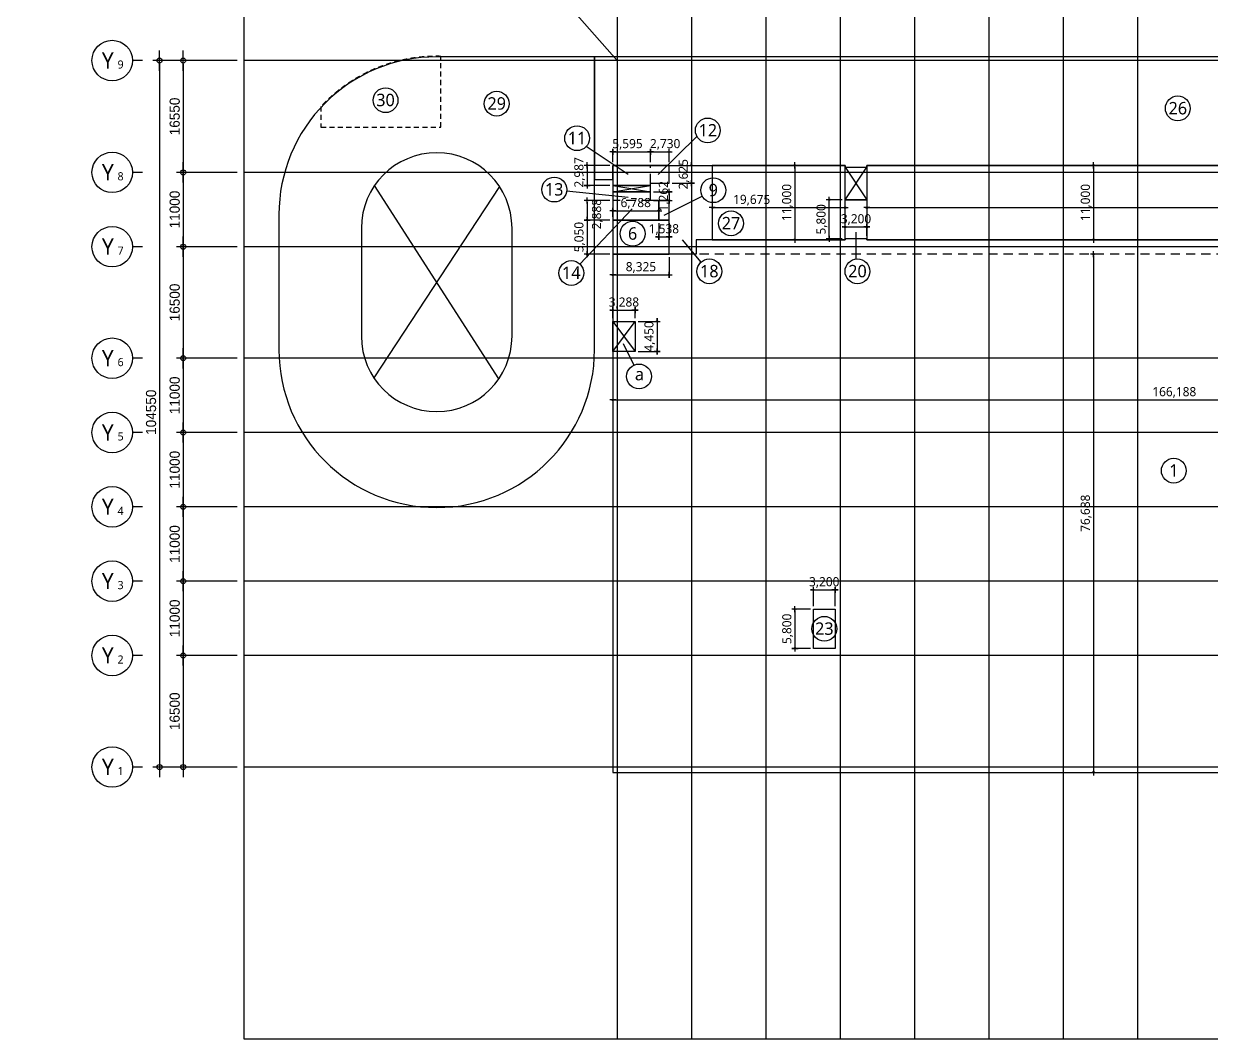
# Model space of a CAD drawing. Header units: millimetres. Extents: x 6000 to 1943854, y 3300 to 446500.
# Drawn here: x 662800 to 838541, y 202146 to 352427 of the extents above; entities that cross this region are included whole.
import ezdxf
from ezdxf.enums import TextEntityAlignment as Align

# ---------------------------------------------------------------- set-up
doc = ezdxf.new("R2010")
doc.units = ezdxf.units.MM
for name, pattern in [('-HID', [2.5, 1.5, -1]), ('CEN', [62, 60, -1, 0, -1]), ('HID', [2.5, 1.5, -1])]:
    doc.linetypes.add(name, pattern=pattern)
doc.layers.get('DEFPOINTS').update_dxf_attribs({"color": 171})
for name, color, linetype in [('AREA 99 - 건축면적', 60, 'Continuous'), ('AREA-빼는 면적', 7, 'Continuous'), ('AREABOUNDARY_H', 4, 'HID'), ('AREALINE', 1, 'Continuous'), ('AREATEXT', 7, 'Continuous'), ('CEN(ST)', 12, 'CEN'), ('dim0', 7, 'Continuous'), ('NDIM', 7, 'Continuous'), ('SYM(AXIS)', 7, 'Continuous'), ('TEXT(AXIS)', 2, 'Continuous')]:
    doc.layers.add(name, color=color, linetype=linetype)
doc.styles.add('CGS', font='cgse', dxfattribs={"bigfont": 'cgs'})
doc.styles.add('나눔고딕 Se', font='NanumGothic.ttf')
doc.styles.add('나눔바른고딕', font='NanumBarunGothic.ttf')
doc.dimstyles.new('A1-100', dxfattribs={"dimtxt": 3, "dimasz": 1, "dimexe": 2, "dimexo": 2, "dimgap": 1, "dimtad": 1, "dimdec": 0, "dimzin": 12, "dimdsep": 46, "dimlunit": 6, "dimtxsty": '나눔고딕 Se', "dimblk1": 'DIMDOT', "dimblk2": 'DIMDOT', "dimsah": 1, "dimcen": -1, "dimdle": 2, "dimclrd": 256, "dimclre": 256, "dimclrt": 3, "dimadec": 0, "dimazin": 0, "dimtfac": 1, "dimtdec": 0, "dimtix": 1, "dimtmove": 2, "dimatfit": 3, "dimldrblk": 'DIMDOT', "dimfxl": 1, "dimtvp": 1, "dimtolj": 1, "dimtzin": 12, "dimlwd": -1, "dimlwe": -1, "dimarcsym": 0})
doc.dimstyles.new('NDIM 1200', dxfattribs={"dimscale": 500, "dimtxt": 3, "dimasz": 1, "dimexe": 2, "dimexo": 2, "dimgap": 1, "dimtad": 1, "dimdec": 0, "dimdsep": 46, "dimtxsty": 'CGS', "dimblk": 'DOT0', "dimcen": 1, "dimdle": 8, "dimclrd": 2, "dimclre": 2, "dimclrt": 2, "dimadec": 0, "dimazin": 0, "dimtfac": 1, "dimtdec": 0, "dimtix": 1, "dimtmove": 2, "dimatfit": 3, "dimldrblk": 'DOT0', "dimfxl": 1, "dimtolj": 1, "dimtzin": 0, "dimlwd": -1, "dimlwe": -1, "dimarcsym": 0})

# ---------------------------------------------------------------- blocks, each defined once
blk = doc.blocks.new('DOT0')
blk.add_line((-3, 0), (3, 0))
at = {"color": 6}
blk.add_circle((0, 0), 0.75, dxfattribs=at)
blk = doc.blocks.new('*D8')
at = {"layer": 'DEFPOINTS', "color": 0, "ltscale": 0.4, "transparency": 16777216}
for p in [(1029098, 550076), (1016598, 445526), (1029098, 445526)]:
    blk.add_point(p, dxfattribs=at)
at = {"layer": 'NDIM', "ltscale": 0.4, "transparency": 16777216}
for p, q in [((1028098, 550076), (1015598, 550076)), ((1016598, 549576), (1016598, 446026)), ((1028098, 445526), (1015598, 445526))]:
    blk.add_line(p, q, dxfattribs=at)
at = {"layer": 'NDIM', "ltscale": 0.4, "transparency": 16777216, "xscale": 500, "yscale": 500, "zscale": 500}
for p, rotation in [((1016598, 550076), 90), ((1016598, 445526), 270)]:
    blk.add_blockref('DOT0', p, dxfattribs=dict(at, rotation=rotation))
at = {"layer": 'NDIM', "ltscale": 0.4, "transparency": 16777216, "insert": (1015348, 498026), "char_height": 1500, "attachment_point": 5, "rotation": 90, "style": 'CGS'}
blk.add_mtext('\\A1;104550', dxfattribs=at)
blk = doc.blocks.new('A$C2F20087E')
at = {"layer": 'SYM(AXIS)'}
blk.add_line((600, 0), (600, 300), dxfattribs=at)
blk.add_circle((600, 900), 600, dxfattribs=at)
blk = doc.blocks.new('*D24')
at = {"layer": 'DEFPOINTS', "color": 0, "ltscale": 0.4, "transparency": 16777216}
for p in [(1029098, 462026), (1020098, 445526), (1029098, 445526)]:
    blk.add_point(p, dxfattribs=at)
at = {"layer": 'NDIM', "ltscale": 0.4, "transparency": 16777216}
for p, q in [((1028098, 462026), (1019098, 462026)), ((1020098, 461526), (1020098, 446026)), ((1028098, 445526), (1019098, 445526))]:
    blk.add_line(p, q, dxfattribs=at)
at = {"layer": 'NDIM', "ltscale": 0.4, "transparency": 16777216, "xscale": 500, "yscale": 500, "zscale": 500}
for p, rotation in [((1020098, 462026), 90), ((1020098, 445526), 270)]:
    blk.add_blockref('DOT0', p, dxfattribs=dict(at, rotation=rotation))
at = {"layer": 'NDIM', "ltscale": 0.4, "transparency": 16777216, "insert": (1018848, 453776), "char_height": 1500, "attachment_point": 5, "rotation": 90, "style": 'CGS'}
blk.add_mtext('\\A1;16500', dxfattribs=at)
blk = doc.blocks.new('*D25')
at = {"layer": 'DEFPOINTS', "color": 0, "ltscale": 0.4, "transparency": 16777216}
for p in [(1029098, 473026), (1020098, 462026), (1029098, 462026)]:
    blk.add_point(p, dxfattribs=at)
at = {"layer": 'NDIM', "ltscale": 0.4, "transparency": 16777216}
for p, q in [((1028098, 473026), (1019098, 473026)), ((1020098, 472526), (1020098, 462526)), ((1028098, 462026), (1019098, 462026))]:
    blk.add_line(p, q, dxfattribs=at)
at = {"layer": 'NDIM', "ltscale": 0.4, "transparency": 16777216, "xscale": 500, "yscale": 500, "zscale": 500}
for p, rotation in [((1020098, 473026), 90), ((1020098, 462026), 270)]:
    blk.add_blockref('DOT0', p, dxfattribs=dict(at, rotation=rotation))
at = {"layer": 'NDIM', "ltscale": 0.4, "transparency": 16777216, "insert": (1018848, 467526), "char_height": 1500, "attachment_point": 5, "rotation": 90, "style": 'CGS'}
blk.add_mtext('\\A1;11000', dxfattribs=at)
blk = doc.blocks.new('*D26')
at = {"layer": 'DEFPOINTS', "color": 0, "ltscale": 0.4, "transparency": 16777216}
for p in [(1029098, 484026), (1020098, 473026), (1029098, 473026)]:
    blk.add_point(p, dxfattribs=at)
at = {"layer": 'NDIM', "ltscale": 0.4, "transparency": 16777216}
for p, q in [((1028098, 484026), (1019098, 484026)), ((1020098, 483526), (1020098, 473526)), ((1028098, 473026), (1019098, 473026))]:
    blk.add_line(p, q, dxfattribs=at)
at = {"layer": 'NDIM', "ltscale": 0.4, "transparency": 16777216, "xscale": 500, "yscale": 500, "zscale": 500}
for p, rotation in [((1020098, 484026), 90), ((1020098, 473026), 270)]:
    blk.add_blockref('DOT0', p, dxfattribs=dict(at, rotation=rotation))
at = {"layer": 'NDIM', "ltscale": 0.4, "transparency": 16777216, "insert": (1018848, 478526), "char_height": 1500, "attachment_point": 5, "rotation": 90, "style": 'CGS'}
blk.add_mtext('\\A1;11000', dxfattribs=at)
blk = doc.blocks.new('*D27')
at = {"layer": 'DEFPOINTS', "color": 0, "ltscale": 0.4, "transparency": 16777216}
for p in [(1029098, 495026), (1020098, 484026), (1029098, 484026)]:
    blk.add_point(p, dxfattribs=at)
at = {"layer": 'NDIM', "ltscale": 0.4, "transparency": 16777216}
for p, q in [((1028098, 495026), (1019098, 495026)), ((1020098, 494526), (1020098, 484526)), ((1028098, 484026), (1019098, 484026))]:
    blk.add_line(p, q, dxfattribs=at)
at = {"layer": 'NDIM', "ltscale": 0.4, "transparency": 16777216, "xscale": 500, "yscale": 500, "zscale": 500}
for p, rotation in [((1020098, 495026), 90), ((1020098, 484026), 270)]:
    blk.add_blockref('DOT0', p, dxfattribs=dict(at, rotation=rotation))
at = {"layer": 'NDIM', "ltscale": 0.4, "transparency": 16777216, "insert": (1018848, 489526), "char_height": 1500, "attachment_point": 5, "rotation": 90, "style": 'CGS'}
blk.add_mtext('\\A1;11000', dxfattribs=at)
blk = doc.blocks.new('*D28')
at = {"layer": 'DEFPOINTS', "color": 0, "ltscale": 0.4, "transparency": 16777216}
for p in [(1029098, 506026), (1020098, 495026), (1029098, 495026)]:
    blk.add_point(p, dxfattribs=at)
at = {"layer": 'NDIM', "ltscale": 0.4, "transparency": 16777216}
for p, q in [((1028098, 506026), (1019098, 506026)), ((1020098, 505526), (1020098, 495526)), ((1028098, 495026), (1019098, 495026))]:
    blk.add_line(p, q, dxfattribs=at)
at = {"layer": 'NDIM', "ltscale": 0.4, "transparency": 16777216, "xscale": 500, "yscale": 500, "zscale": 500}
for p, rotation in [((1020098, 506026), 90), ((1020098, 495026), 270)]:
    blk.add_blockref('DOT0', p, dxfattribs=dict(at, rotation=rotation))
at = {"layer": 'NDIM', "ltscale": 0.4, "transparency": 16777216, "insert": (1018848, 500526), "char_height": 1500, "attachment_point": 5, "rotation": 90, "style": 'CGS'}
blk.add_mtext('\\A1;11000', dxfattribs=at)
blk = doc.blocks.new('*D29')
at = {"layer": 'DEFPOINTS', "color": 0, "ltscale": 0.4, "transparency": 16777216}
for p in [(1029098, 522526), (1020098, 506026), (1029098, 506026)]:
    blk.add_point(p, dxfattribs=at)
at = {"layer": 'NDIM', "ltscale": 0.4, "transparency": 16777216}
for p, q in [((1028098, 522526), (1019098, 522526)), ((1020098, 522026), (1020098, 506526)), ((1028098, 506026), (1019098, 506026))]:
    blk.add_line(p, q, dxfattribs=at)
at = {"layer": 'NDIM', "ltscale": 0.4, "transparency": 16777216, "xscale": 500, "yscale": 500, "zscale": 500}
for p, rotation in [((1020098, 522526), 90), ((1020098, 506026), 270)]:
    blk.add_blockref('DOT0', p, dxfattribs=dict(at, rotation=rotation))
at = {"layer": 'NDIM', "ltscale": 0.4, "transparency": 16777216, "insert": (1018848, 514276), "char_height": 1500, "attachment_point": 5, "rotation": 90, "style": 'CGS'}
blk.add_mtext('\\A1;16500', dxfattribs=at)
blk = doc.blocks.new('*D30')
at = {"layer": 'DEFPOINTS', "color": 0, "ltscale": 0.4, "transparency": 16777216}
for p in [(1029098, 533526), (1020098, 522526), (1029098, 522526)]:
    blk.add_point(p, dxfattribs=at)
at = {"layer": 'NDIM', "ltscale": 0.4, "transparency": 16777216}
for p, q in [((1028098, 533526), (1019098, 533526)), ((1020098, 533026), (1020098, 523026)), ((1028098, 522526), (1019098, 522526))]:
    blk.add_line(p, q, dxfattribs=at)
at = {"layer": 'NDIM', "ltscale": 0.4, "transparency": 16777216, "xscale": 500, "yscale": 500, "zscale": 500}
for p, rotation in [((1020098, 533526), 90), ((1020098, 522526), 270)]:
    blk.add_blockref('DOT0', p, dxfattribs=dict(at, rotation=rotation))
at = {"layer": 'NDIM', "ltscale": 0.4, "transparency": 16777216, "insert": (1018848, 528026), "char_height": 1500, "attachment_point": 5, "rotation": 90, "style": 'CGS'}
blk.add_mtext('\\A1;11000', dxfattribs=at)
blk = doc.blocks.new('*D31')
at = {"layer": 'DEFPOINTS', "color": 0, "ltscale": 0.4, "transparency": 16777216}
for p in [(1029098, 550076), (1020098, 533526), (1029098, 533526)]:
    blk.add_point(p, dxfattribs=at)
at = {"layer": 'NDIM', "ltscale": 0.4, "transparency": 16777216}
for p, q in [((1028098, 550076), (1019098, 550076)), ((1020098, 549576), (1020098, 534026)), ((1028098, 533526), (1019098, 533526))]:
    blk.add_line(p, q, dxfattribs=at)
at = {"layer": 'NDIM', "ltscale": 0.4, "transparency": 16777216, "xscale": 500, "yscale": 500, "zscale": 500}
for p, rotation in [((1020098, 550076), 90), ((1020098, 533526), 270)]:
    blk.add_blockref('DOT0', p, dxfattribs=dict(at, rotation=rotation))
at = {"layer": 'NDIM', "ltscale": 0.4, "transparency": 16777216, "insert": (1018848, 541801), "char_height": 1500, "attachment_point": 5, "rotation": 90, "style": 'CGS'}
blk.add_mtext('\\A1;16550', dxfattribs=at)
blk = doc.blocks.new('sdnjknfdfggfh')
at = {"layer": 'AREA 99 - 건축면적', "color": 2}
for points in [[(1357365, -136616), (1357365, -156616, 1), (1404065, -156616), (1404065, -113266), (1380715, -113266, 0.4142136)], [(1369565, -154617, 0.9999994), (1391865, -154616), (1391865, -138616, 1), (1369565, -138616), (1369565, -154616)]]:
    blk.add_lwpolyline(points, format="xyb", close=True, dxfattribs=at)
at = {"layer": 'AREA 99 - 건축면적', "color": 2, "linetype": '-HID', "ltscale": 500}
blk.add_lwpolyline([(1381340, -123691), (1381340, -113200, 0.2141057), (1363590, -120613), (1363590, -123691)], format="xyb", close=True, dxfattribs=at)
at = {"layer": 'AREA 99 - 건축면적', "color": 2}
for points in [[(1573902, -120504), (1571777, -120504), (1571777, -113266), (1404065, -113266), (1404065, -131416), (1406777, -131416), (1406777, -129329), (1441165, -129329), (1441165, -129616), (1444365, -129616), (1444365, -129329), (1571777, -129329), (1571777, -123579), (1573902, -123579)], [(1415102, -129329), (1406777, -129329), (1406777, -132316), (1412372, -132316), (1412372, -131954), (1415102, -131954)], [(1419115, -142466), (1415102, -142466), (1415102, -134529), (1412372, -134529), (1412372, -131954), (1415102, -131954), (1415102, -129329), (1421490, -129329), (1421490, -140329), (1419115, -140329)], [(1421490, -140329), (1441165, -140329), (1441165, -129329), (1421490, -129329)], [(1444365, -140329), (1571777, -140329), (1571777, -129329), (1444365, -129329)], [(1413565, -134529), (1412372, -134529), (1412372, -133266), (1406777, -133266), (1406777, -137416), (1413565, -137416)], [(1413565, -137416), (1415102, -137416), (1415102, -134529), (1413565, -134529)], [(1441165, -134416), (1444365, -134416), (1444365, -140216), (1441165, -140216)], [(1406777, -142466), (1415102, -142466), (1415102, -137416), (1406777, -137416)], [(1444365, -140329), (1444365, -140216), (1441165, -140216), (1441165, -140329), (1419115, -140329), (1419115, -142466), (1406777, -142466), (1406777, -219154), (1572965, -219154), (1572965, -208666), (1580040, -208666), (1580040, -156516), (1574290, -156516), (1574290, -149916), (1580040, -149916), (1580040, -142466), (1571715, -142466), (1571715, -140329)], [(1439665, -200816), (1436465, -200816), (1436465, -195016), (1439665, -195016)]]:
    blk.add_lwpolyline(points, close=True, dxfattribs=at)
at = {"layer": 'AREA-빼는 면적', "color": 3}
for points in [[(1444365, -134416), (1441165, -134416), (1441165, -129616), (1444365, -129616)], [(1406777, -133266), (1412372, -133266), (1412372, -132316), (1406777, -132316)]]:
    blk.add_lwpolyline(points, close=True, dxfattribs=at)
at = {"layer": 'AREA-빼는 면적', "color": 1}
for points in [[(1441165, -129616), (1444365, -134416)], [(1441165, -134416), (1444365, -129616)], [(1390017, -132469), (1371412, -160764)], [(1389903, -160933), (1371526, -132300)], [(1406777, -132316), (1412372, -133266)], [(1406777, -133266), (1412372, -132316)]]:
    blk.add_lwpolyline(points, dxfattribs=at)
blk = doc.blocks.new('DIMDOT')
at = {"linetype": 'Continuous'}
for p, q in [((-2, 0), (2, 0)), ((0, -2), (0, 2))]:
    blk.add_line(p, q, dxfattribs=at)
for radius in [0.5, 0.25]:
    blk.add_circle((0, 0), radius, dxfattribs=at)
blk = doc.blocks.new('*D135')
at = {"layer": 'DEFPOINTS', "color": 0, "transparency": 16777216}
for p in [(1439665, -192156), (1436465, -195016), (1439665, -195016)]:
    blk.add_point(p, dxfattribs=at)
at = {"layer": 'dim0', "transparency": 16777216}
for p, q in [((1436240, -192156), (1436015, -192156)), ((1436465, -194566), (1436465, -191706)), ((1436465, -192156), (1439665, -192156)), ((1439665, -194566), (1439665, -191706)), ((1439890, -192156), (1440115, -192156))]:
    blk.add_line(p, q, dxfattribs=at)
at = {"layer": 'dim0', "transparency": 16777216, "xscale": 225, "yscale": 225, "zscale": 225}
blk.add_blockref('DIMDOT', (1436465, -192156), dxfattribs=at)
at = {"layer": 'dim0', "transparency": 16777216, "xscale": 225, "yscale": 225, "zscale": 225, "rotation": 180}
blk.add_blockref('DIMDOT', (1439665, -192156), dxfattribs=at)
at = {"layer": 'dim0', "color": 3, "transparency": 16777216, "insert": (1438065, -191066), "char_height": 1350, "attachment_point": 5, "style": '나눔고딕 Se'}
blk.add_mtext('\\A1;3,200', dxfattribs=at)
blk = doc.blocks.new('*D136')
at = {"layer": 'DEFPOINTS', "color": 0, "transparency": 16777216}
for p in [(1436465, -195016), (1433738, -200816), (1436465, -200816)]:
    blk.add_point(p, dxfattribs=at)
at = {"layer": 'dim0', "transparency": 16777216}
for p, q in [((1436015, -195016), (1433288, -195016)), ((1433738, -195241), (1433738, -200591)), ((1436015, -200816), (1433288, -200816))]:
    blk.add_line(p, q, dxfattribs=at)
at = {"layer": 'dim0', "transparency": 16777216, "xscale": 225, "yscale": 225, "zscale": 225}
for p, rotation in [((1433738, -195016), 90), ((1433738, -200816), 270)]:
    blk.add_blockref('DIMDOT', p, dxfattribs=dict(at, rotation=rotation))
at = {"layer": 'dim0', "color": 3, "transparency": 16777216, "insert": (1432647, -197916), "char_height": 1350, "attachment_point": 5, "rotation": 90, "style": '나눔고딕 Se'}
blk.add_mtext('\\A1;5,800', dxfattribs=at)
blk = doc.blocks.new('*D137')
at = {"layer": 'DEFPOINTS', "color": 0, "transparency": 16777216}
for p in [(1406777, -164036), (1572965, -164036), (1572965, -164036)]:
    blk.add_point(p, dxfattribs=at)
at = {"layer": 'dim0', "transparency": 16777216}
blk.add_line((1407002, -164036), (1572740, -164036), dxfattribs=at)
at = {"layer": 'dim0', "transparency": 16777216, "xscale": 225, "yscale": 225, "zscale": 225, "rotation": 180}
blk.add_blockref('DIMDOT', (1406777, -164036), dxfattribs=at)
at = {"layer": 'dim0', "transparency": 16777216, "xscale": 225, "yscale": 225, "zscale": 225}
blk.add_blockref('DIMDOT', (1572965, -164036), dxfattribs=at)
at = {"layer": 'dim0', "color": 3, "transparency": 16777216, "insert": (1489871, -162945), "char_height": 1350, "attachment_point": 5, "style": '나눔고딕 Se'}
blk.add_mtext('\\A1;166,188', dxfattribs=at)
blk = doc.blocks.new('*D138')
at = {"layer": 'DEFPOINTS', "color": 0, "transparency": 16777216}
for p in [(1477915, -142466), (1477915, -219154), (1477915, -219154)]:
    blk.add_point(p, dxfattribs=at)
at = {"layer": 'dim0', "transparency": 16777216}
blk.add_line((1477915, -142691), (1477915, -218929), dxfattribs=at)
at = {"layer": 'dim0', "transparency": 16777216, "xscale": 225, "yscale": 225, "zscale": 225}
for p, rotation in [((1477915, -142466), 90), ((1477915, -219154), 270)]:
    blk.add_blockref('DIMDOT', p, dxfattribs=dict(at, rotation=rotation))
at = {"layer": 'dim0', "color": 3, "transparency": 16777216, "insert": (1476825, -180810), "char_height": 1350, "attachment_point": 5, "rotation": 90, "style": '나눔고딕 Se'}
blk.add_mtext('\\A1;76,688', dxfattribs=at)
blk = doc.blocks.new('*D141')
at = {"layer": 'DEFPOINTS', "color": 0, "transparency": 16777216}
for p in [(1438805, -134416), (1441165, -134416), (1441165, -140216)]:
    blk.add_point(p, dxfattribs=at)
at = {"layer": 'dim0', "transparency": 16777216}
for p, q in [((1440715, -134416), (1438355, -134416)), ((1438805, -139991), (1438805, -134641)), ((1440715, -140216), (1438355, -140216))]:
    blk.add_line(p, q, dxfattribs=at)
at = {"layer": 'dim0', "transparency": 16777216, "xscale": 225, "yscale": 225, "zscale": 225}
for p, rotation in [((1438805, -134416), 90), ((1438805, -140216), 270)]:
    blk.add_blockref('DIMDOT', p, dxfattribs=dict(at, rotation=rotation))
at = {"layer": 'dim0', "color": 3, "transparency": 16777216, "insert": (1437714, -137316), "char_height": 1350, "attachment_point": 5, "rotation": 90, "style": '나눔고딕 Se'}
blk.add_mtext('\\A1;5,800', dxfattribs=at)
blk = doc.blocks.new('*D142')
at = {"layer": 'DEFPOINTS', "color": 0, "transparency": 16777216}
for p in [(1444365, -138442), (1441165, -140216), (1444365, -140216)]:
    blk.add_point(p, dxfattribs=at)
at = {"layer": 'dim0', "transparency": 16777216}
for p, q in [((1440940, -138442), (1440715, -138442)), ((1441165, -139766), (1441165, -137992)), ((1441165, -138442), (1444365, -138442)), ((1444365, -139766), (1444365, -137992)), ((1444590, -138442), (1444815, -138442))]:
    blk.add_line(p, q, dxfattribs=at)
at = {"layer": 'dim0', "transparency": 16777216, "xscale": 225, "yscale": 225, "zscale": 225}
blk.add_blockref('DIMDOT', (1441165, -138442), dxfattribs=at)
at = {"layer": 'dim0', "transparency": 16777216, "xscale": 225, "yscale": 225, "zscale": 225, "rotation": 180}
blk.add_blockref('DIMDOT', (1444365, -138442), dxfattribs=at)
at = {"layer": 'dim0', "color": 3, "transparency": 16777216, "insert": (1442765, -137352), "char_height": 1350, "attachment_point": 5, "style": '나눔고딕 Se'}
blk.add_mtext('\\A1;3,200', dxfattribs=at)
blk = doc.blocks.new('*D164')
at = {"layer": 'DEFPOINTS', "color": 0, "transparency": 16777216}
for p in [(1433709, -129329), (1433709, -140329), (1433709, -140329)]:
    blk.add_point(p, dxfattribs=at)
at = {"layer": 'dim0', "transparency": 16777216}
blk.add_line((1433709, -129554), (1433709, -140104), dxfattribs=at)
at = {"layer": 'dim0', "transparency": 16777216, "xscale": 225, "yscale": 225, "zscale": 225}
for p, rotation in [((1433709, -129329), 90), ((1433709, -140329), 270)]:
    blk.add_blockref('DIMDOT', p, dxfattribs=dict(at, rotation=rotation))
at = {"layer": 'dim0', "color": 3, "transparency": 16777216, "insert": (1432620, -134829), "char_height": 1350, "attachment_point": 5, "rotation": 90, "style": '나눔고딕 Se'}
blk.add_mtext('\\A1;11,000', dxfattribs=at)
blk = doc.blocks.new('*D165')
at = {"layer": 'DEFPOINTS', "color": 0, "transparency": 16777216}
for p in [(1477915, -129329), (1477915, -140329), (1477915, -140329)]:
    blk.add_point(p, dxfattribs=at)
at = {"layer": 'dim0', "transparency": 16777216}
blk.add_line((1477915, -129554), (1477915, -140104), dxfattribs=at)
at = {"layer": 'dim0', "transparency": 16777216, "xscale": 225, "yscale": 225, "zscale": 225}
for p, rotation in [((1477915, -129329), 90), ((1477915, -140329), 270)]:
    blk.add_blockref('DIMDOT', p, dxfattribs=dict(at, rotation=rotation))
at = {"layer": 'dim0', "color": 3, "transparency": 16777216, "insert": (1476827, -134829), "char_height": 1350, "attachment_point": 5, "rotation": 90, "style": '나눔고딕 Se'}
blk.add_mtext('\\A1;11,000', dxfattribs=at)
blk = doc.blocks.new('*D166')
at = {"layer": 'DEFPOINTS', "color": 0, "transparency": 16777216}
for p in [(1444365, -135582), (1571777, -135582), (1571777, -135582)]:
    blk.add_point(p, dxfattribs=at)
at = {"layer": 'dim0', "transparency": 16777216}
blk.add_line((1444590, -135582), (1571552, -135582), dxfattribs=at)
at = {"layer": 'dim0', "transparency": 16777216, "xscale": 225, "yscale": 225, "zscale": 225, "rotation": 180}
blk.add_blockref('DIMDOT', (1444365, -135582), dxfattribs=at)
at = {"layer": 'dim0', "transparency": 16777216, "xscale": 225, "yscale": 225, "zscale": 225}
blk.add_blockref('DIMDOT', (1571777, -135582), dxfattribs=at)
at = {"layer": 'dim0', "color": 3, "transparency": 16777216, "insert": (1508071, -134492), "char_height": 1350, "attachment_point": 5, "style": '나눔고딕 Se'}
blk.add_mtext('\\A1;127,413', dxfattribs=at)
blk = doc.blocks.new('*D167')
at = {"layer": 'DEFPOINTS', "color": 0, "transparency": 16777216}
for p in [(1421490, -135582), (1441165, -135582), (1441165, -135582)]:
    blk.add_point(p, dxfattribs=at)
at = {"layer": 'dim0', "transparency": 16777216}
blk.add_line((1421715, -135582), (1440940, -135582), dxfattribs=at)
at = {"layer": 'dim0', "transparency": 16777216, "xscale": 225, "yscale": 225, "zscale": 225, "rotation": 180}
blk.add_blockref('DIMDOT', (1421490, -135582), dxfattribs=at)
at = {"layer": 'dim0', "transparency": 16777216, "xscale": 225, "yscale": 225, "zscale": 225}
blk.add_blockref('DIMDOT', (1441165, -135582), dxfattribs=at)
at = {"layer": 'dim0', "color": 3, "transparency": 16777216, "insert": (1427327, -134492), "char_height": 1350, "attachment_point": 5, "style": '나눔고딕 Se'}
blk.add_mtext('\\A1;19,675', dxfattribs=at)
blk = doc.blocks.new('*D168')
at = {"layer": 'DEFPOINTS', "color": 0, "transparency": 16777216}
for p in [(1412372, -127318), (1406777, -129329), (1412372, -129329)]:
    blk.add_point(p, dxfattribs=at)
at = {"layer": 'dim0', "transparency": 16777216}
for p, q in [((1406777, -128879), (1406777, -126868)), ((1407002, -127318), (1412147, -127318)), ((1412372, -128879), (1412372, -126868))]:
    blk.add_line(p, q, dxfattribs=at)
at = {"layer": 'dim0', "transparency": 16777216, "xscale": 225, "yscale": 225, "zscale": 225, "rotation": 180}
blk.add_blockref('DIMDOT', (1406777, -127318), dxfattribs=at)
at = {"layer": 'dim0', "transparency": 16777216, "xscale": 225, "yscale": 225, "zscale": 225}
blk.add_blockref('DIMDOT', (1412372, -127318), dxfattribs=at)
at = {"layer": 'dim0', "color": 3, "transparency": 16777216, "insert": (1408945, -126228), "char_height": 1350, "attachment_point": 5, "style": '나눔고딕 Se'}
blk.add_mtext('\\A1;5,595', dxfattribs=at)
blk = doc.blocks.new('*D169')
at = {"layer": 'DEFPOINTS', "color": 0, "transparency": 16777216}
for p in [(1415102, -127318), (1412372, -129329), (1415102, -129329)]:
    blk.add_point(p, dxfattribs=at)
at = {"layer": 'dim0', "transparency": 16777216}
for p, q in [((1412372, -128879), (1412372, -126868)), ((1412597, -127318), (1414877, -127318)), ((1415102, -128879), (1415102, -126868))]:
    blk.add_line(p, q, dxfattribs=at)
at = {"layer": 'dim0', "transparency": 16777216, "xscale": 225, "yscale": 225, "zscale": 225, "rotation": 180}
blk.add_blockref('DIMDOT', (1412372, -127318), dxfattribs=at)
at = {"layer": 'dim0', "transparency": 16777216, "xscale": 225, "yscale": 225, "zscale": 225}
blk.add_blockref('DIMDOT', (1415102, -127318), dxfattribs=at)
at = {"layer": 'dim0', "color": 3, "transparency": 16777216, "insert": (1414524, -126228), "char_height": 1350, "attachment_point": 5, "style": '나눔고딕 Se'}
blk.add_mtext('\\A1;2,730', dxfattribs=at)
blk = doc.blocks.new('*D170')
at = {"layer": 'DEFPOINTS', "color": 0, "transparency": 16777216}
for p in [(1415102, -129329), (1415102, -131954), (1418415, -131954)]:
    blk.add_point(p, dxfattribs=at)
at = {"layer": 'dim0', "transparency": 16777216}
for p, q in [((1415552, -129329), (1418865, -129329)), ((1418415, -129104), (1418415, -128879)), ((1418415, -129329), (1418415, -131954)), ((1415552, -131954), (1418865, -131954)), ((1418415, -132179), (1418415, -132404))]:
    blk.add_line(p, q, dxfattribs=at)
at = {"layer": 'dim0', "transparency": 16777216, "xscale": 225, "yscale": 225, "zscale": 225}
for p, rotation in [((1418415, -129329), 270), ((1418415, -131954), 90)]:
    blk.add_blockref('DIMDOT', p, dxfattribs=dict(at, rotation=rotation))
at = {"layer": 'dim0', "color": 3, "transparency": 16777216, "insert": (1417324, -130641), "char_height": 1350, "attachment_point": 5, "rotation": 90, "style": '나눔고딕 Se'}
blk.add_mtext('\\A1;2,625', dxfattribs=at)
blk = doc.blocks.new('*D171')
at = {"layer": 'DEFPOINTS', "color": 0, "transparency": 16777216}
for p in [(1406777, -129329), (1402966, -132316), (1406777, -132316)]:
    blk.add_point(p, dxfattribs=at)
at = {"layer": 'dim0', "transparency": 16777216}
for p, q in [((1406327, -129329), (1402516, -129329)), ((1402966, -129554), (1402966, -132091)), ((1406327, -132316), (1402516, -132316))]:
    blk.add_line(p, q, dxfattribs=at)
at = {"layer": 'dim0', "transparency": 16777216, "xscale": 225, "yscale": 225, "zscale": 225}
for p, rotation in [((1402966, -129329), 90), ((1402966, -132316), 270)]:
    blk.add_blockref('DIMDOT', p, dxfattribs=dict(at, rotation=rotation))
at = {"layer": 'dim0', "color": 3, "transparency": 16777216, "insert": (1401875, -130366), "char_height": 1350, "attachment_point": 5, "rotation": 90, "style": '나눔고딕 Se'}
blk.add_mtext('\\A1;2,987', dxfattribs=at)
blk = doc.blocks.new('*D172')
at = {"layer": 'DEFPOINTS', "color": 0, "transparency": 16777216}
for p in [(1406777, -134529), (1402966, -137416), (1406777, -137416)]:
    blk.add_point(p, dxfattribs=at)
at = {"layer": 'dim0', "transparency": 16777216}
for p, q in [((1406327, -134529), (1402516, -134529)), ((1402966, -134754), (1402966, -137191)), ((1406327, -137416), (1402516, -137416))]:
    blk.add_line(p, q, dxfattribs=at)
at = {"layer": 'dim0', "transparency": 16777216, "xscale": 225, "yscale": 225, "zscale": 225}
for p, rotation in [((1402966, -134529), 90), ((1402966, -137416), 270)]:
    blk.add_blockref('DIMDOT', p, dxfattribs=dict(at, rotation=rotation))
at = {"layer": 'dim0', "color": 3, "transparency": 16777216, "insert": (1404490, -136548), "char_height": 1350, "attachment_point": 5, "rotation": 90, "style": '나눔고딕 Se'}
blk.add_mtext('\\A1;2,888', dxfattribs=at)
blk = doc.blocks.new('*D173')
at = {"layer": 'DEFPOINTS', "color": 0, "transparency": 16777216}
for p in [(1413565, -137416), (1415102, -137416), (1415102, -139922)]:
    blk.add_point(p, dxfattribs=at)
at = {"layer": 'dim0', "transparency": 16777216}
for p, q in [((1413565, -137866), (1413565, -140372)), ((1415102, -137866), (1415102, -140372)), ((1413340, -139922), (1413115, -139922)), ((1413565, -139922), (1415102, -139922)), ((1415327, -139922), (1415552, -139922))]:
    blk.add_line(p, q, dxfattribs=at)
at = {"layer": 'dim0', "transparency": 16777216, "xscale": 225, "yscale": 225, "zscale": 225}
blk.add_blockref('DIMDOT', (1413565, -139922), dxfattribs=at)
at = {"layer": 'dim0', "transparency": 16777216, "xscale": 225, "yscale": 225, "zscale": 225, "rotation": 180}
blk.add_blockref('DIMDOT', (1415102, -139922), dxfattribs=at)
at = {"layer": 'dim0', "color": 3, "transparency": 16777216, "insert": (1414333, -138831), "char_height": 1350, "attachment_point": 5, "style": '나눔고딕 Se'}
blk.add_mtext('\\A1;1,538', dxfattribs=at)
blk = doc.blocks.new('*D174')
at = {"layer": 'DEFPOINTS', "color": 0, "transparency": 16777216}
for p in [(1406777, -142466), (1415102, -142466), (1415102, -145538)]:
    blk.add_point(p, dxfattribs=at)
at = {"layer": 'dim0', "transparency": 16777216}
for p, q in [((1406777, -142916), (1406777, -145988)), ((1415102, -142916), (1415102, -145988)), ((1407002, -145538), (1414877, -145538))]:
    blk.add_line(p, q, dxfattribs=at)
at = {"layer": 'dim0', "transparency": 16777216, "xscale": 225, "yscale": 225, "zscale": 225, "rotation": 180}
blk.add_blockref('DIMDOT', (1406777, -145538), dxfattribs=at)
at = {"layer": 'dim0', "transparency": 16777216, "xscale": 225, "yscale": 225, "zscale": 225}
blk.add_blockref('DIMDOT', (1415102, -145538), dxfattribs=at)
at = {"layer": 'dim0', "color": 3, "transparency": 16777216, "insert": (1410940, -144448), "char_height": 1350, "attachment_point": 5, "style": '나눔고딕 Se'}
blk.add_mtext('\\A1;8,325', dxfattribs=at)
blk = doc.blocks.new('*D175')
at = {"layer": 'DEFPOINTS', "color": 0, "transparency": 16777216}
for p in [(1412372, -133266), (1412372, -134529), (1415102, -134529)]:
    blk.add_point(p, dxfattribs=at)
at = {"layer": 'dim0', "transparency": 16777216}
for p, q in [((1412822, -133266), (1415552, -133266)), ((1415102, -133491), (1415102, -134304)), ((1412822, -134529), (1415552, -134529))]:
    blk.add_line(p, q, dxfattribs=at)
at = {"layer": 'dim0', "transparency": 16777216, "xscale": 225, "yscale": 225, "zscale": 225}
for p, rotation in [((1415102, -133266), 90), ((1415102, -134529), 270)]:
    blk.add_blockref('DIMDOT', p, dxfattribs=dict(at, rotation=rotation))
at = {"layer": 'dim0', "color": 3, "transparency": 16777216, "insert": (1414393, -133898), "char_height": 1350, "attachment_point": 5, "rotation": 90, "style": '나눔고딕 Se'}
blk.add_mtext('\\A1;1,262', dxfattribs=at)
blk = doc.blocks.new('*D176')
at = {"layer": 'DEFPOINTS', "color": 0, "transparency": 16777216}
for p in [(1406777, -137416), (1402966, -142466), (1406777, -142466)]:
    blk.add_point(p, dxfattribs=at)
at = {"layer": 'dim0', "transparency": 16777216}
for p, q in [((1402966, -137191), (1402966, -136966)), ((1406327, -137416), (1402516, -137416)), ((1402966, -137416), (1402966, -142466)), ((1406327, -142466), (1402516, -142466)), ((1402966, -142691), (1402966, -142916))]:
    blk.add_line(p, q, dxfattribs=at)
at = {"layer": 'dim0', "transparency": 16777216, "xscale": 225, "yscale": 225, "zscale": 225}
for p, rotation in [((1402966, -137416), 270), ((1402966, -142466), 90)]:
    blk.add_blockref('DIMDOT', p, dxfattribs=dict(at, rotation=rotation))
at = {"layer": 'dim0', "color": 3, "transparency": 16777216, "insert": (1401877, -139941), "char_height": 1350, "attachment_point": 5, "rotation": 90, "style": '나눔고딕 Se'}
blk.add_mtext('\\A1;5,050', dxfattribs=at)
blk = doc.blocks.new('*D177')
at = {"layer": 'DEFPOINTS', "color": 0, "transparency": 16777216}
for p in [(1413565, -136045), (1406777, -137416), (1413565, -137416)]:
    blk.add_point(p, dxfattribs=at)
at = {"layer": 'dim0', "transparency": 16777216}
for p, q in [((1406777, -136966), (1406777, -135595)), ((1407002, -136045), (1413340, -136045)), ((1413565, -136966), (1413565, -135595))]:
    blk.add_line(p, q, dxfattribs=at)
at = {"layer": 'dim0', "transparency": 16777216, "xscale": 225, "yscale": 225, "zscale": 225, "rotation": 180}
blk.add_blockref('DIMDOT', (1406777, -136045), dxfattribs=at)
at = {"layer": 'dim0', "transparency": 16777216, "xscale": 225, "yscale": 225, "zscale": 225}
blk.add_blockref('DIMDOT', (1413565, -136045), dxfattribs=at)
at = {"layer": 'dim0', "color": 3, "transparency": 16777216, "insert": (1410171, -134955), "char_height": 1350, "attachment_point": 5, "style": '나눔고딕 Se'}
blk.add_mtext('\\A1;6,788', dxfattribs=at)
blk = doc.blocks.new('*D271')
at = {"layer": 'DEFPOINTS', "color": 0, "transparency": 16777216}
for p in [(753265, 310034), (749977, 308384), (753265, 308384)]:
    blk.add_point(p, dxfattribs=at)
at = {"layer": 'dim0', "transparency": 16777216}
for p, q in [((749752, 310034), (749527, 310034)), ((749977, 308834), (749977, 310484)), ((749977, 310034), (753265, 310034)), ((753265, 308834), (753265, 310484)), ((753490, 310034), (753715, 310034))]:
    blk.add_line(p, q, dxfattribs=at)
at = {"layer": 'dim0', "transparency": 16777216, "xscale": 225, "yscale": 225, "zscale": 225}
blk.add_blockref('DIMDOT', (749977, 310034), dxfattribs=at)
at = {"layer": 'dim0', "transparency": 16777216, "xscale": 225, "yscale": 225, "zscale": 225, "rotation": 180}
blk.add_blockref('DIMDOT', (753265, 310034), dxfattribs=at)
at = {"layer": 'dim0', "color": 3, "transparency": 16777216, "insert": (751621, 311124), "char_height": 1350, "attachment_point": 5, "style": '나눔고딕 Se'}
blk.add_mtext('\\A1;3,288', dxfattribs=at)
blk = doc.blocks.new('*D272')
at = {"layer": 'DEFPOINTS', "color": 0, "transparency": 16777216}
for p in [(753265, 308384), (753265, 303934), (756527, 303934)]:
    blk.add_point(p, dxfattribs=at)
at = {"layer": 'dim0', "transparency": 16777216}
for p, q in [((753715, 308384), (756977, 308384)), ((756527, 308609), (756527, 308834)), ((756527, 308384), (756527, 303934)), ((753715, 303934), (756977, 303934)), ((756527, 303709), (756527, 303484))]:
    blk.add_line(p, q, dxfattribs=at)
at = {"layer": 'dim0', "transparency": 16777216, "xscale": 225, "yscale": 225, "zscale": 225}
for p, rotation in [((756527, 308384), 270), ((756527, 303934), 90)]:
    blk.add_blockref('DIMDOT', p, dxfattribs=dict(at, rotation=rotation))
at = {"layer": 'dim0', "color": 3, "transparency": 16777216, "insert": (755439, 306159), "char_height": 1350, "attachment_point": 5, "rotation": 90, "style": '나눔고딕 Se'}
blk.add_mtext('\\A1;4,450', dxfattribs=at)
blk = doc.blocks.new('A$C1fae6940')
at = {"layer": 'CEN(ST)', "ltscale": 0.5}
for points in [[(1084315.5, 587381.8), (1084315.5, 405238.9)], [(1095315.5, 587381.8), (1095315.5, 405238.9)], [(1106315.5, 587381.8), (1106315.5, 405238.9)], [(1117315.5, 587381.8), (1117315.5, 405238.9)], [(1128315.5, 587381.8), (1128315.5, 405238.9)], [(1139315.5, 587381.8), (1139315.5, 405238.9)], [(1150315.5, 587381.8), (1150315.5, 405238.9)], [(1161315.5, 587381.8), (1161315.5, 405238.9)], [(1268025.4, 550076.4), (1029097.9, 550076.4)], [(1268025.4, 533526.4), (1029097.9, 533526.4)], [(1268025.4, 522526.4), (1029097.9, 522526.4)], [(1268025.4, 506026.4), (1029097.9, 506026.4)], [(1268025.4, 495026.4), (1029097.9, 495026.4)], [(1268025.4, 484026.4), (1029097.9, 484026.4)], [(1268025.4, 473026.4), (1029097.9, 473026.4)], [(1268025.4, 462026.4), (1029097.9, 462026.4)], [(1268025.4, 445526.4), (1029097.9, 445526.4)]]:
    blk.add_lwpolyline(points, dxfattribs=at)
at = {"layer": 'DEFPOINTS'}
blk.add_lwpolyline([(1268025.4, 405238.9), (1029097.9, 405238.9), (1029097.9, 587381.8), (1268025.4, 587381.8)], close=True, dxfattribs=at)
at = {"xscale": 5.000000000000091, "yscale": 5.000000000000091, "zscale": 5.000000000000091, "rotation": 90}
for p in [(1014097.9, 547076.4), (1014097.9, 530526.4), (1014097.9, 519526.4), (1014097.9, 503026.4), (1014097.9, 492026.4), (1014097.9, 481026.4), (1014097.9, 470026.4), (1014097.9, 459026.4), (1014097.9, 442526.4)]:
    blk.add_blockref('A$C2F20087E', p, dxfattribs=at)
at = {"layer": 'TEXT(AXIS)', "style": '나눔바른고딕'}
for s, height, p in [('Y', 2400, (1008939.6, 550096.3)), ('9', 1200, (1010835.8, 549496.4)), ('Y', 2400, (1008939.6, 533546.3)), ('8', 1200, (1010835.8, 532946.4)), ('Y', 2400, (1008939.6, 522546.3)), ('7', 1200, (1010835.8, 521946.4)), ('Y', 2400, (1008939.6, 506046.3)), ('6', 1200, (1010835.8, 505446.4)), ('Y', 2400, (1008939.6, 495046.3)), ('5', 1200, (1010835.8, 494446.4)), ('Y', 2400, (1008939.6, 484046.3)), ('4', 1200, (1010835.8, 483446.4)), ('Y', 2400, (1008939.6, 473046.3)), ('3', 1200, (1010835.8, 472446.4)), ('Y', 2400, (1008939.6, 462046.3)), ('2', 1200, (1010835.8, 461446.4)), ('Y', 2400, (1008939.6, 445546.3)), ('1', 1200, (1010835.8, 444946.4))]:
    blk.add_text(s, height=height, dxfattribs=at).set_placement(p, align=Align.MIDDLE)
at = {"layer": 'NDIM', "ltscale": 0.4}
dim = blk.add_linear_dim(base=(1016597.9, 445526.4), p1=(1029097.9, 550076.4), p2=(1029097.9, 445526.4), angle=270, dimstyle='NDIM 1200', override={"dimclrd": 256, "dimclre": 256, "dimclrt": 256}, dxfattribs=at)
dim.commit()
dim.dimension.update_dxf_attribs({"geometry": '*D8', "text_midpoint": (1015347.9, 498026.4), "dimtype": 128})
for base, p1, p2, picture, middle in [((1020097.9, 533526.4), (1029097.9, 550076.4), (1029097.9, 533526.4), '*D31', (1018847.9, 541801.4)), ((1020097.9, 522526.4), (1029097.9, 533526.4), (1029097.9, 522526.4), '*D30', (1018847.9, 528026.4)), ((1020097.9, 506026.4), (1029097.9, 522526.4), (1029097.9, 506026.4), '*D29', (1018847.9, 514276.4)), ((1020097.9, 495026.4), (1029097.9, 506026.4), (1029097.9, 495026.4), '*D28', (1018847.9, 500526.4)), ((1020097.9, 484026.4), (1029097.9, 495026.4), (1029097.9, 484026.4), '*D27', (1018847.9, 489526.4)), ((1020097.9, 473026.4), (1029097.9, 484026.4), (1029097.9, 473026.4), '*D26', (1018847.9, 478526.4)), ((1020097.9, 462026.4), (1029097.9, 473026.4), (1029097.9, 462026.4), '*D25', (1018847.9, 467526.4)), ((1020097.9, 445526.4), (1029097.9, 462026.4), (1029097.9, 445526.4), '*D24', (1018847.9, 453776.4))]:
    dim = blk.add_linear_dim(base=base, p1=p1, p2=p2, angle=270, dimstyle='NDIM 1200', override={"dimclrd": 256, "dimclre": 256, "dimclrt": 256}, dxfattribs=at)
    dim.commit()
    dim.dimension.update_dxf_attribs({"geometry": picture, "text_midpoint": middle})
blk = doc.blocks.new('sdnkgnjfghghj')
at = {"layer": 'dim0'}
for base, p1, p2, picture, middle in [((1412372.1, -127317.9), (1406777.1, -129329), (1412372.1, -129329), '*D168', (1408944.9, -126227.6)), ((1415102.1, -127317.9), (1412372.1, -129329), (1415102.1, -129329), '*D169', (1414524.3, -126227.6)), ((1441164.6, -135581.7), (1421489.6, -135581.7), (1441164.6, -135581.7), '*D167', (1427327.3, -134491.5))]:
    dim = blk.add_linear_dim(base=base, p1=p1, p2=p2, dimstyle='A1-100', override={"dimscale": 450, "dimasz": 0.5, "dimexe": 1, "dimexo": 1, "dimgap": 0.5, "dimdle": 1}, dxfattribs=at)
    dim.commit()
    dim.dimension.update_dxf_attribs({"geometry": picture, "text_midpoint": middle, "dimtype": 128})
for base, p1, p2, picture, middle in [((1402965.7328696, -132316.4922709), (1406777.0649588, -129328.9922709), (1406777.0649588, -132316.4922709), '*D171', (1401875.4968181, -130366.4922709)), ((1415102.0649588, -134528.9922707), (1412372.0649588, -133266.4922708), (1412372.0649588, -134528.9922707), '*D175', (1414392.8198178, -133897.7422708)), ((1402965.7328696, -137416.4922708), (1406777.0649588, -134528.9922707), (1406777.0649588, -137416.4922708), '*D172', (1404489.7680839, -136547.5496206))]:
    dim = blk.add_linear_dim(base=base, p1=p1, p2=p2, angle=90, dimstyle='A1-100', override={"dimscale": 450, "dimasz": 0.5, "dimexe": 1, "dimexo": 1, "dimgap": 0.5, "dimdle": 1}, dxfattribs=at)
    dim.commit()
    dim.dimension.update_dxf_attribs({"geometry": picture, "text_midpoint": middle, "dimtype": 128})
for base, p1, p2, override, picture, middle in [((1418414.6, -131954), (1415102.1, -129329), (1415102.1, -131954), {"dimscale": 450, "dimasz": 0.5, "dimexe": 1, "dimexo": 1, "dimgap": 0.5, "dimdle": 1}, '*D170', (1417324.3, -130641.5)), ((1433708.7, -140329), (1433708.7, -129329), (1433708.7, -140329), {"dimscale": 450, "dimasz": 0.5, "dimexe": 1, "dimexo": 1, "dimgap": 0.5, "dimdle": 1}, '*D164', (1432620.4, -134829)), ((1477915.4, -140329), (1477915.4, -129329), (1477915.4, -140329), {"dimscale": 450, "dimasz": 0.5, "dimexe": 1, "dimexo": 1, "dimgap": 0.5, "dimdle": 1}, '*D165', (1476827.1, -134829)), ((1438804.7, -134416.5), (1441164.6, -140216.5), (1441164.6, -134416.5), {"dimscale": 450, "dimasz": 0.5, "dimexe": 1, "dimexo": 1, "dimgap": 0.5, "dimdle": 1}, '*D141', (1437714.4, -137316.5)), ((1402965.7, -142466.5), (1406777.1, -137416.5), (1406777.1, -142466.5), {"dimscale": 450, "dimasz": 0.5, "dimexe": 1, "dimexo": 1, "dimgap": 0.5, "dimdle": 1}, '*D176', (1401877.4, -139941.5)), ((1477915.4297152, -219153.9922709), (1477915.4297152, -142466.4922709), (1477915.4297151, -219153.9922709), {"dimscale": 450, "dimtxt": 3, "dimasz": 0.5, "dimexe": 1, "dimexo": 1, "dimgap": 0.5, "dimdle": 1}, '*D138', (1476825.1936637, -180810.2422709)), ((1433737.6, -200816.5), (1436464.6, -195016.5), (1436464.6, -200816.5), {"dimscale": 450, "dimasz": 0.5, "dimexe": 1, "dimexo": 1, "dimgap": 0.5, "dimdle": 1}, '*D136', (1432647.4, -197916.5))]:
    dim = blk.add_linear_dim(base=base, p1=p1, p2=p2, angle=90, dimstyle='A1-100', override=override, dxfattribs=at)
    dim.commit()
    dim.dimension.update_dxf_attribs({"geometry": picture, "text_midpoint": middle})
for base, p1, p2, picture, middle in [((1413564.5649588, -136044.7612622), (1406777.0649588, -137416.4922708), (1413564.5649588, -137416.4922708), '*D177', (1410170.8149588, -134954.5252107)), ((1571777.0649588, -135581.7376434), (1444364.5649587, -135581.7376434), (1571777.0649588, -135581.7376434), '*D166', (1508070.8149587, -134491.5015919)), ((1444364.6, -138442.4), (1441164.6, -140216.5), (1444364.6, -140216.5), '*D142', (1442764.6, -137352.1)), ((1415102.0649588, -139921.5184421), (1413564.5649588, -137416.4922708), (1415102.0649588, -137416.4922708), '*D173', (1414333.3149588, -138831.2823906)), ((1415102.1, -145537.8), (1406777.1, -142466.5), (1415102.1, -142466.5), '*D174', (1410939.6, -144447.6)), ((1572964.5649588, -164035.56599), (1406777.0649588, -164035.56599), (1572964.5649588, -164035.56599), '*D137', (1489870.8149588, -162945.3299385)), ((1439664.6, -192155.9), (1436464.6, -195016.5), (1439664.6, -195016.5), '*D135', (1438064.6, -191065.6))]:
    dim = blk.add_linear_dim(base=base, p1=p1, p2=p2, dimstyle='A1-100', override={"dimscale": 450, "dimasz": 0.5, "dimexe": 1, "dimexo": 1, "dimgap": 0.5, "dimdle": 1}, dxfattribs=at)
    dim.commit()
    dim.dimension.update_dxf_attribs({"geometry": picture, "text_midpoint": middle})

msp = doc.modelspace()

# ---------------------------------------------------------------- linework, layer by layer
at = {"layer": 'AREA-빼는 면적', "color": 3}
msp.add_lwpolyline([(753264.6, 303933.5), (749977.1, 303933.5), (749977.1, 308383.5), (753264.6, 308383.5)], close=True, dxfattribs=at)
at = {"layer": 'AREA-빼는 면적', "color": 1}
for points in [[(749977.1, 303933.5), (753264.6, 308383.5)], [(749977.1, 308383.5), (753264.6, 303933.5)]]:
    msp.add_lwpolyline(points, dxfattribs=at)
at = {"layer": 'AREABOUNDARY_H', "color": 4, "linetype": '-HID', "ltscale": 900}
for points in [[(755572.1, 328846), (755572.1, 331471)], [(755572.1, 326271), (749977.1, 326271)], [(914914.6, 318333.5), (762314.6, 318333.5)]]:
    msp.add_lwpolyline(points, dxfattribs=at)
at = {"layer": 'AREALINE'}
for points in [[(756679.3, 330120.9), (762417.9, 335763.7)], [(752229.6, 330120.9), (746058.2, 334260.3)], [(752229.6, 326705), (743134.9, 327667.7)], [(757596.5, 324078.1), (763222.8, 326918.2)], [(752865.3, 325028), (745118.3, 316856.2)], [(760232.9, 320464.5), (762999.6, 317123.5)], [(785952, 321585.6), (785952, 317610)], [(751514.5, 305129.7), (753064.2, 301884.7)]]:
    msp.add_lwpolyline(points, dxfattribs=at)
for centre in [(716339.8, 341118), (732792.4, 340599.4), (833595, 339898.3), (764036.2, 336634), (744693.2, 335490.4), (741310.8, 327888.8), (764841.2, 327788.4), (767470.3, 322886.8), (752905.6, 321352.3), (743838.7, 315537.5), (764261.2, 315787.6), (786187.1, 315787.6), (753858.2, 300227.6), (833003.1, 286284.6), (781281.9, 262888.8)]:
    msp.add_circle(centre, 1837.5, dxfattribs=at)
at = {"layer": 'DEFPOINTS'}
msp.add_lwpolyline([(750614.6, 346983.5), (662800, 446500)], dxfattribs=at)

# ---------------------------------------------------------------- block references
for name, p in [('A$C1fae6940', (-333701, -203092.9)), ('sdnjknfdfggfh', (-656800, 460800)), ('sdnkgnjfghghj', (-656800, 460800))]:
    msp.add_blockref(name, p)

# ---------------------------------------------------------------- texts
at = {"layer": 'AREATEXT', "style": '나눔바른고딕'}
for s, p in [('30', (716339.8, 341150.8)), ('29', (732792.4, 340632.2)), ('26', (833595, 339931.1)), ('12', (764036.2, 336666.8)), ('11', (744683, 335523.2)), ('13', (741300.6, 327921.6)), ('9', (764841.2, 327821.2)), ('27', (767470.3, 322919.7)), ('6', (752905.6, 321385.1)), ('14', (743828.5, 315581.1)), ('18', (764261.2, 315820.4)), ('20', (786187.1, 315820.4)), ('a', (753918.8, 300575.4)), ('1', (833003.1, 286317.4)), ('23', (781281.9, 262921.6))]:
    msp.add_text(s, height=1837.5, dxfattribs=at).set_placement(p, align=Align.MIDDLE_CENTER)

# ---------------------------------------------------------------- dimensions: what is measured, and where the dimension line sits
at = {"layer": 'dim0'}
dim = msp.add_linear_dim(base=(753264.5649588, 310034.0360533), p1=(749977.0649588, 308383.5077291), p2=(753264.5649588, 308383.5077291), dimstyle='A1-100', override={"dimscale": 450, "dimasz": 0.5, "dimexe": 1, "dimexo": 1, "dimgap": 0.5, "dimdle": 1}, dxfattribs=at)
dim.commit()
dim.dimension.update_dxf_attribs({"geometry": '*D271', "text_midpoint": (751620.8149588, 311124.2721048)})
dim = msp.add_linear_dim(base=(756527.5, 303933.5), p1=(753264.6, 308383.5), p2=(753264.6, 303933.5), angle=90, dimstyle='A1-100', override={"dimscale": 450, "dimasz": 0.5, "dimexe": 1, "dimexo": 1, "dimgap": 0.5, "dimdle": 1}, dxfattribs=at)
dim.commit()
dim.dimension.update_dxf_attribs({"geometry": '*D272', "text_midpoint": (755439.2, 306158.5)})

doc.saveas('drawing.dxf')
